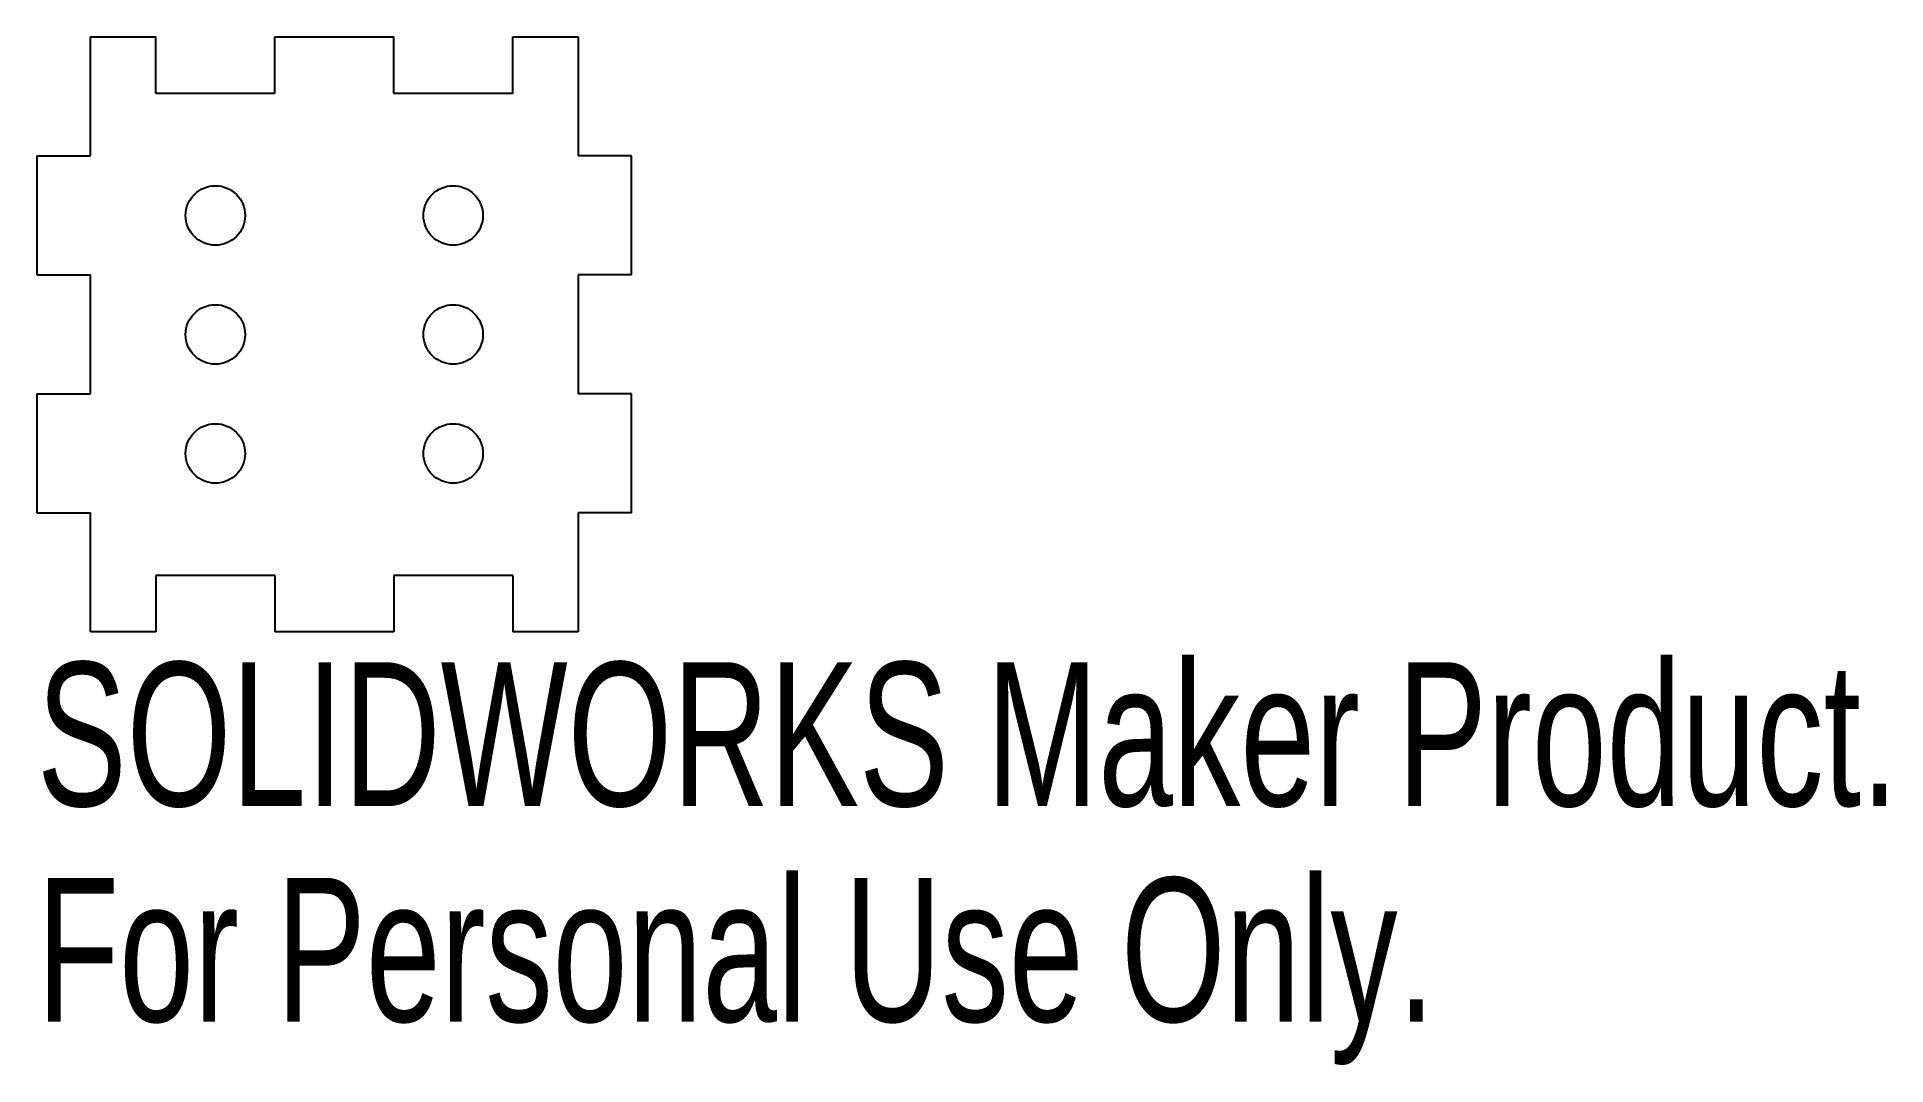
# Model space of a CAD drawing. Header units: millimetres. Extents: x -10 to 52.2, y -24.6 to 10.
import ezdxf

# ---------------------------------------------------------------- set-up
doc = ezdxf.new("R2010")
doc.units = ezdxf.units.MM
doc.styles.add('SLDTEXTSTYLE0', font='TXT', dxfattribs={"width": 0.7})

msp = doc.modelspace()

# ---------------------------------------------------------------- linework, layer by layer
at = {"color": 7, "linetype": 'Continuous', "lineweight": 25}
for p, q in [((-8.2, 6), (-8.2, 10)), ((-8.2, 10), (-6, 10)), ((-6, 8.1), (-6, 10)), ((-2, 8.1), (-2, 10)), ((-2, 10), (2, 10)), ((2, 8.1), (2, 10)), ((6, 8.1), (6, 10)), ((6, 10), (8.2, 10)), ((8.2, 10), (8.2, 6)), ((-2, 8.1), (-6, 8.1)), ((6, 8.1), (2, 8.1)), ((-10, 6), (-10, 2)), ((-10, 6), (-8.2, 6)), ((10, 6), (8.2, 6)), ((10, 2), (10, 6)), ((-10, 2), (-8.2, 2)), ((-8.2, -2), (-8.2, 2)), ((10, 2), (8.2, 2)), ((8.2, 2), (8.2, -2)), ((-10, -2), (-10, -6)), ((-10, -2), (-8.2, -2)), ((10, -2), (8.2, -2)), ((10, -6), (10, -2)), ((-10, -6), (-8.2, -6)), ((-8.2, -10), (-8.2, -6)), ((10, -6), (8.2, -6)), ((8.2, -6), (8.2, -10)), ((-2, -8.1), (-6, -8.1)), ((-6, -8.1), (-6, -10)), ((-2, -8.1), (-2, -10)), ((6, -8.1), (2, -8.1)), ((2, -8.1), (2, -10)), ((6, -8.1), (6, -10)), ((-6, -10), (-8.2, -10)), ((2, -10), (-2, -10)), ((8.2, -10), (6, -10))]:
    msp.add_line(p, q, dxfattribs=at)
for centre in [(-4, 4), (4, 4), (-4, 0), (4, 0), (-4, -4), (4, -4)]:
    msp.add_circle(centre, 1, dxfattribs=at)

# ---------------------------------------------------------------- texts
at = {"color": 7, "linetype": 'Continuous', "char_height": 4.83362, "attachment_point": 1, "style": 'SLDTEXTSTYLE0'}
for s, insert in [('SOLIDWORKS Maker Product.', (-10, -11.02)), ('For Personal Use Only.', (-10, -18.27))]:
    msp.add_mtext(s, dxfattribs=dict(at, insert=insert))

doc.saveas('drawing.dxf')
